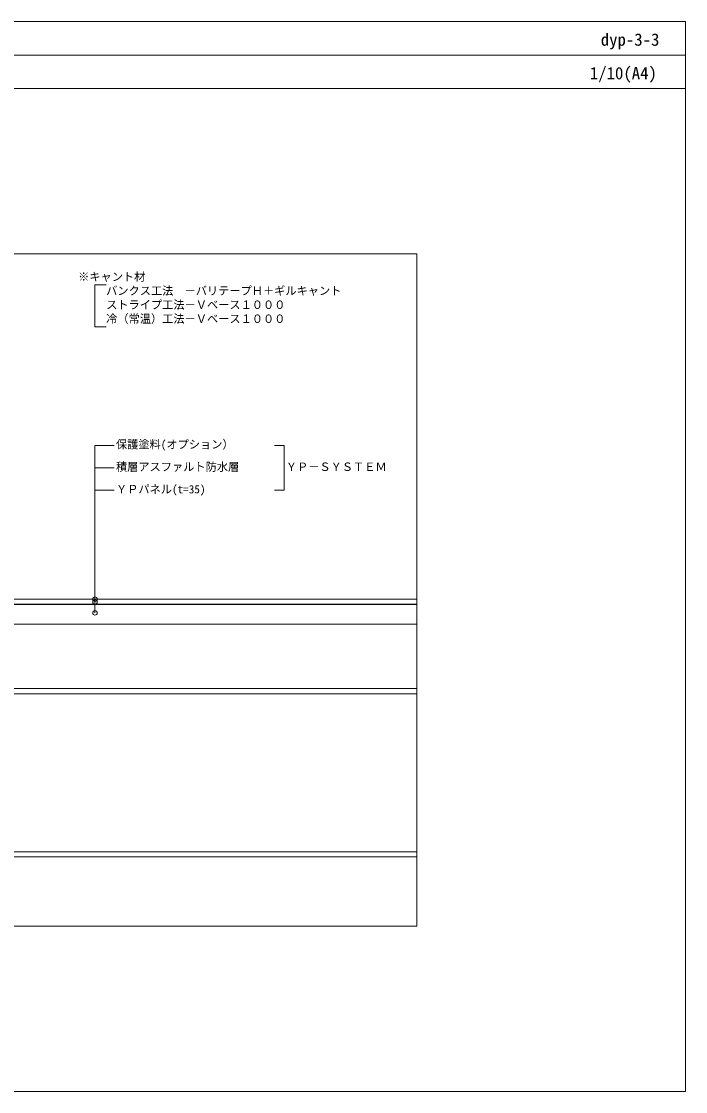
# Model space of a CAD drawing. Units: millimetres, scale not verified. Extents: x -1380 to 1380, y -955 to 955.
# Drawn here: x 194 to 1380, y -955 to 955 of the extents above; entities that cross this region are included whole.
import ezdxf
from ezdxf.enums import TextEntityAlignment as Align

# ---------------------------------------------------------------- set-up
doc = ezdxf.new("R2010")
doc.units = ezdxf.units.MM
doc.header["$LTSCALE"] = 3
for name, color, linetype, lineweight in [('0-0_0', 7, 'Continuous', 18), ('0-3_BOUSUI', 1, 'Continuous', 18), ('0-4_MOJI', 7, 'Continuous', 18), ('0-6_dannnetu', 6, 'Continuous', 18), ('0-8_TEKKOTU', 7, 'Continuous', 18), ('0-B_WAKU', 7, 'Continuous', 18)]:
    doc.layers.add(name, color=color, linetype=linetype, lineweight=lineweight)
doc.styles.add('ＭＳ ゴシック', font='')
doc.styles.get('ＭＳ ゴシック').set_extended_font_data('MS Gothic')

msp = doc.modelspace()

# ---------------------------------------------------------------- linework, layer by layer
at = {"layer": '0-0_0'}
msp.add_line((-1380.265, 895.226), (1379.735, 895.226), dxfattribs=at)
msp.add_lwpolyline([(-900.265, -659.774), (899.735, -659.774), (899.735, 540.226), (-900.265, 540.226)], close=True, dxfattribs=at)
at = {"layer": '0-3_BOUSUI'}
msp.add_lwpolyline([(899.735, -75.625), (-375.331, -75.625), (-419.073, -31.883), (-419.073, 130.517), (-459.931, 171.375), (-475.073, 171.375)], dxfattribs=at)
at = {"layer": '0-4_MOJI'}
for p, q in [((325.371, -100.464), (325.371, 198.491)), ((325.371, 198.491), (359.947, 198.491)), ((325.371, 158.491), (359.947, 158.491)), ((325.371, 118.491), (359.947, 118.491)), ((645.814, 118.491), (663.102, 118.491))]:
    msp.add_line(p, q, dxfattribs=at)
for points in [[(345.371, 485.317), (325.371, 485.317), (325.371, 410.317), (345.371, 410.317)], [(645.814, 198.491), (663.102, 198.491), (663.102, 118.491)]]:
    msp.add_lwpolyline(points, dxfattribs=at)
for centre in [(325.371, -76.05), (325.371, -81.177), (325.371, -100.464)]:
    msp.add_circle(centre, 4, dxfattribs=at)
at = {"layer": '0-6_dannnetu'}
for p, q in [((-463.073, -85.125), (899.735, -85.125)), ((-463.073, -85.625), (899.735, -85.625)), ((-364.073, -120.275), (899.735, -120.275)), ((-364.073, -120.625), (899.735, -120.625))]:
    msp.add_line(p, q, dxfattribs=at)
at = {"layer": '0-8_TEKKOTU'}
for p, q in [((-414.073, -235.625), (899.735, -235.625)), ((-414.073, -244.625), (899.735, -244.625)), ((-414.073, -526.625), (899.735, -526.625)), ((-414.073, -535.625), (899.735, -535.625))]:
    msp.add_line(p, q, dxfattribs=at)
at = {"layer": '0-B_WAKU'}
for points in [[(1379.735, 835.226), (-1380.265, 835.226), (-1380.265, 955.226), (1379.735, 955.226)], [(-1380.265, -954.774), (1379.735, -954.774), (1379.735, 955.226), (-1380.265, 955.226)]]:
    msp.add_lwpolyline(points, close=True, dxfattribs=at)

# ---------------------------------------------------------------- texts
at = {"layer": '0-4_MOJI', "style": 'ＭＳ ゴシック'}
for s, p in [('※キャント材', (295.371, 487.697)), ('バンクス工法\u3000－バリテープＨ＋ギルキャント', (345.371, 462.697)), ('ストライプ工法－Ｖベース１０００', (345.371, 437.697)), ('冷（常温）工法－Ｖベース１０００', (345.371, 412.697)), ('保護塗料(オプション）', (362.947, 188.491)), ('積層アスファルト防水層', (362.947, 148.491)), ('ＹＰ－ＳＹＳＴＥＭ', (666.102, 148.491)), ('ＹＰパネル(t=35)', (362.947, 108.491))]:
    msp.add_text(s, height=14.66, dxfattribs=at).set_placement(p, align=Align.BOTTOM_LEFT)
at = {"layer": '0-B_WAKU', "style": 'ＭＳ ゴシック'}
for s, p in [('dyp-3-3', (1228.288, 905.226)), ('1/10(A4)', (1208.795, 845.226))]:
    msp.add_text(s, height=21.99, dxfattribs=at).set_placement(p, align=Align.BOTTOM_LEFT)

doc.saveas('drawing.dxf')
